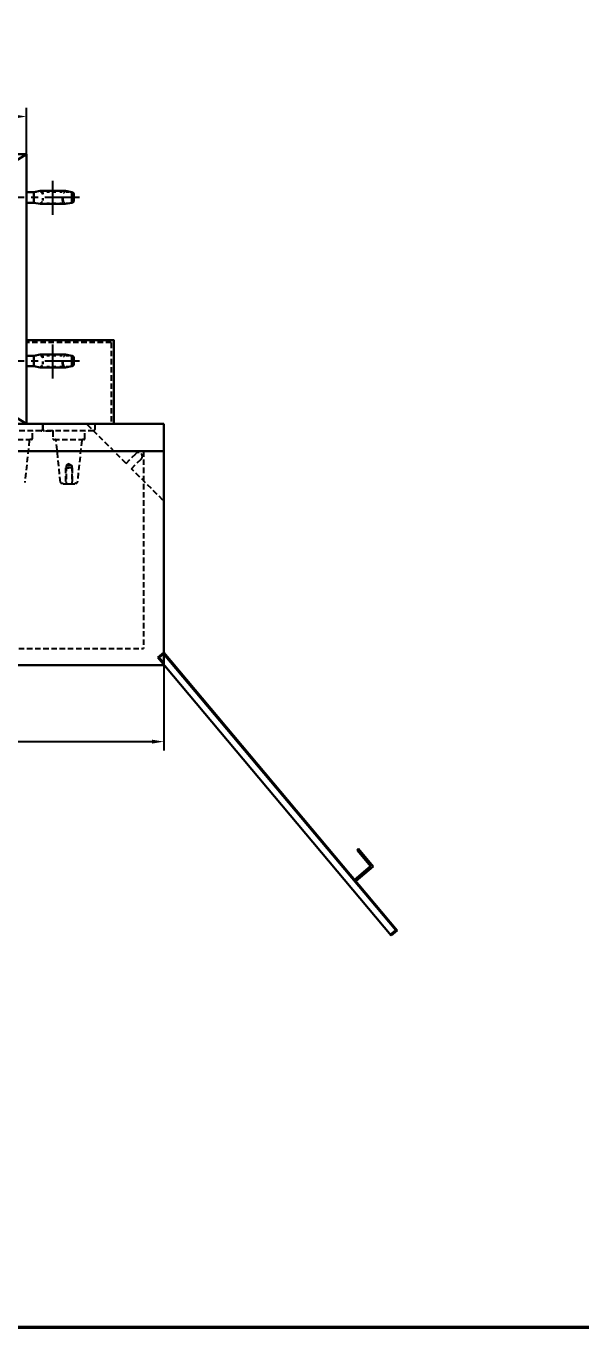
# Model space of a CAD drawing. Header units: millimetres. Extents: x 226184 to 236274, y -181921 to -175474.
# Drawn here: x 229079 to 230400, y -181686 to -178580 of the extents above; entities that cross this region are included whole.
import ezdxf

# ---------------------------------------------------------------- set-up
doc = ezdxf.new("R2010")
doc.units = ezdxf.units.MM
doc.header["$LTSCALE"] = 13
for name, pattern in [('ACAD_ISO03W100', [1.18, 0.47, -0.71]), ('CENTER', [50.8, 31.75, -6.35, 6.35, -6.35]), ('CENTERX2', [101.6, 63.5, -12.7, 12.7, -12.7]), ('DASHED', [0.75, 0.5, -0.25])]:
    doc.linetypes.add(name, pattern=pattern)
doc.layers.get('0').update_dxf_attribs({"color": 1, "linetype": 'CENTER'})
for name, color, linetype in [('1', 4, 'Continuous'), ('4虚线层', 6, 'DASHED'), ('PDF_几何图形', 7, 'Continuous')]:
    doc.layers.add(name, color=color, linetype=linetype)
doc.layers.add('2细实线', color=3, linetype='Continuous', lineweight=20)
doc.layers.add('标注、文本', color=3, linetype='Continuous', lineweight=25)
doc.styles.get("Standard").update_dxf_attribs({"font": 'gbenor.shx', "bigfont": 'gbcbig.shx'})
doc.dimstyles.new('英寸 1-10', dxfattribs={"dimscale": 14, "dimtxt": 3.5, "dimasz": 2, "dimexe": 1.5, "dimexo": 0.5, "dimgap": 0.5, "dimtad": 1, "dimtoh": 1, "dimdec": 1, "dimdsep": 46, "dimtxsty": 'Standard', "dimcen": 2.5, "dimclrd": 3, "dimclre": 3, "dimclrt": 3, "dimadec": 0, "dimazin": 2, "dimtfac": 1, "dimtdec": 1, "dimtmove": 0, "dimatfit": 2, "dimfxl": 1, "dimarcsym": 0})

# ---------------------------------------------------------------- blocks, each defined once
blk = doc.blocks.new('*D36')
at = {"layer": '2细实线', "color": 3, "linetype": 'ByBlock', "lineweight": -2}
for p, q in [((227706.8, -179999.2), (227706.8, -180307.3)), ((229406.8, -179999.2), (229406.8, -180307.3)), ((227734.8, -180286.3), (229378.8, -180286.3))]:
    blk.add_line(p, q, dxfattribs=at)
at = {"layer": '2细实线', "color": 3, "linetype": 'ByBlock'}
for points in [[(227734.8, -180281.7), (227734.8, -180291), (227706.8, -180286.3)], [(229378.8, -180281.7), (229378.8, -180291), (229406.8, -180286.3)]]:
    blk.add_solid(points, dxfattribs=at)
at = {"layer": 'Defpoints', "color": 0, "linetype": 'ByBlock'}
for p in [(227706.8, -179992.2), (229406.8, -179992.2), (229406.8, -180286.3)]:
    blk.add_point(p, dxfattribs=at)
at = {"layer": '2细实线', "color": 3, "linetype": 'ByBlock', "insert": (228556.8, -180253.8), "char_height": 49, "attachment_point": 5}
blk.add_mtext('1700 [66.9]', dxfattribs=at)
blk = doc.blocks.new('*D68')
at = {"layer": '2细实线', "color": 3, "linetype": 'ByBlock', "lineweight": -2}
for p, q in [((228033.8, -178885), (228033.8, -178775.1)), ((229079.8, -178897.5), (229079.8, -178775.1)), ((228061.8, -178796.1), (229051.8, -178796.1))]:
    blk.add_line(p, q, dxfattribs=at)
at = {"layer": '2细实线', "color": 3, "linetype": 'ByBlock'}
for points in [[(228061.8, -178791.4), (228061.8, -178800.7), (228033.8, -178796.1)], [(229051.8, -178791.4), (229051.8, -178800.7), (229079.8, -178796.1)]]:
    blk.add_solid(points, dxfattribs=at)
at = {"layer": 'Defpoints', "color": 0, "linetype": 'ByBlock'}
for p in [(229079.8, -178796.1), (228033.8, -178892), (229079.8, -178904.5)]:
    blk.add_point(p, dxfattribs=at)
at = {"layer": '2细实线', "color": 3, "linetype": 'ByBlock', "insert": (228556.8, -178763.5), "char_height": 49, "attachment_point": 5}
blk.add_mtext('1046 [41.2]', dxfattribs=at)

msp = doc.modelspace()

# ---------------------------------------------------------------- linework, layer by layer
at = {"color": 7, "linetype": 'ByBlock', "lineweight": 30}
for p, q in [((227781.769, -179528.981), (229406.769, -179528.981)), ((229131.769, -179528.981), (227981.769, -179528.981)), ((229406.769, -179528.981), (229406.769, -179593.981)), ((229406.769, -179528.981), (229406.769, -180103.981)), ((227706.769, -179593.981), (229406.769, -179593.981)), ((227706.769, -180103.981), (229406.769, -180103.981))]:
    msp.add_line(p, q, dxfattribs=at)
at = {"layer": '1', "color": 1, "linetype": 'CENTERX2', "lineweight": -3, "ltscale": 0.1}
for p, q in [((229142.761, -179030.317), (229142.761, -178949.624)), ((229206.382, -178988.981), (229017.769, -178988.981)), ((229142.761, -179420.317), (229142.761, -179339.624)), ((229206.382, -179378.981), (229017.769, -179378.981))]:
    msp.add_line(p, q, dxfattribs=at)
at = {"layer": '1', "const_width": 7.598}
msp.add_lwpolyline([(226748.469, -181682.674), (235084.11, -181682.674), (235084.11, -175691.431), (226748.469, -175691.431), (226748.469, -181682.674)], dxfattribs=at)
at = {"layer": '4虚线层', "ltscale": 2}
for p, q in [((229281.769, -179334.981), (229281.769, -179528.981)), ((229117.534, -179528.981), (229117.534, -179542.525)), ((229119.065, -179528.981), (229119.065, -179542.525)), ((229317.031, -179622.973), (229223.039, -179528.981)), ((229242.534, -179528.981), (229242.534, -179542.525)), ((229114.559, -179545.5), (228997.041, -179545.5)), ((229093.909, -179563.963), (229093.909, -179546.533)), ((229239.559, -179545.5), (229122.041, -179545.5)), ((229124.851, -179545.5), (229144.528, -179545.5)), ((229142.69, -179546.533), (229142.69, -179563.963)), ((229218.909, -179563.963), (229218.909, -179546.533)), ((229019.998, -179566.21), (229088.565, -179566.21)), ((229144.998, -179566.21), (229213.565, -179566.21)), ((229317.031, -179622.973), (229340.365, -179599.638)), ((229329.758, -179635.701), (229353.093, -179612.366)), ((229358.75, -179593.981), (229358.75, -180063.981)), ((229173.056, -179633.623), (229173.056, -179671.52)), ((229173.056, -179633.623), (229180.769, -179633.623)), ((229174.028, -179628.218), (229174.028, -179670.245)), ((229188.543, -179633.623), (229180.769, -179633.623)), ((229187.511, -179628.218), (229187.511, -179670.245)), ((229188.543, -179633.623), (229188.543, -179671.52)), ((229404.75, -179710.692), (229329.758, -179635.701)), ((229163.036, -179670.245), (229166.801, -179670.245)), ((229166.801, -179671.52), (229166.801, -179670.245)), ((229174.028, -179670.245), (229173.056, -179671.52)), ((229174.028, -179671.52), (229187.511, -179671.52)), ((229187.511, -179670.245), (229188.543, -179671.52)), ((229196.681, -179670.245), (229194.799, -179670.245)), ((229196.681, -179670.245), (229198.503, -179670.245)), ((227754.769, -180063.981), (229358.75, -180063.981))]:
    msp.add_line(p, q, dxfattribs=at)
for points in [[(229281.769, -179334.981), (229079.769, -179334.981)], [(229094.881, -179545.5), (229094.395, -179545.622), (229094.031, -179545.986), (229093.909, -179546.533)], [(229114.559, -179545.5), (229115.287, -179545.379), (229116.016, -179545.075), (229116.684, -179544.65), (229117.109, -179543.982), (229117.413, -179543.253), (229117.534, -179542.525)], [(229119.065, -179542.525), (229119.126, -179543.253), (229119.43, -179543.982), (229119.916, -179544.65), (229120.523, -179545.075), (229121.252, -179545.379), (229122.041, -179545.5)], [(229142.69, -179546.533), (229142.569, -179545.986), (229142.204, -179545.622), (229141.658, -179545.5)], [(229219.881, -179545.5), (229219.395, -179545.622), (229219.031, -179545.986), (229218.909, -179546.533)], [(229239.559, -179545.5), (229240.287, -179545.379), (229241.016, -179545.075), (229241.684, -179544.65), (229242.109, -179543.982), (229242.413, -179543.253), (229242.534, -179542.525)], [(229091.602, -179566.21), (229088.565, -179566.21), (229087.897, -179566.332), (229087.35, -179566.635), (229086.804, -179567.061), (229086.5, -179567.607), (229086.318, -179568.275), (229075.811, -179668.18)], [(229091.602, -179566.21), (229092.33, -179566.089), (229092.938, -179565.785), (229093.424, -179565.299), (229093.788, -179564.631), (229093.909, -179563.963)], [(229142.69, -179563.963), (229142.812, -179564.631), (229143.115, -179565.299), (229143.601, -179565.785), (229144.269, -179566.089), (229144.998, -179566.21)], [(229160.788, -179668.18), (229150.282, -179568.275), (229150.1, -179567.607), (229149.735, -179567.061), (229149.249, -179566.635), (229148.642, -179566.332), (229147.974, -179566.21)], [(229216.602, -179566.21), (229213.565, -179566.21), (229212.897, -179566.332), (229212.35, -179566.635), (229211.804, -179567.061), (229211.5, -179567.607), (229211.318, -179568.275), (229200.811, -179668.18)], [(229216.602, -179566.21), (229217.33, -179566.089), (229217.938, -179565.785), (229218.424, -179565.299), (229218.788, -179564.631), (229218.909, -179563.963)], [(229180.769, -179624.149), (229174.028, -179628.218), (229180.769, -179628.218)], [(229180.769, -179624.149), (229187.511, -179628.218), (229180.769, -179628.218)], [(229160.788, -179668.18), (229160.971, -179668.848), (229161.274, -179669.395), (229161.821, -179669.881), (229162.428, -179670.124), (229163.036, -179670.245)], [(229166.801, -179671.52), (229194.799, -179671.52), (229194.799, -179670.245)], [(229198.503, -179670.245), (229199.171, -179670.124), (229199.779, -179669.881), (229200.265, -179669.395), (229200.629, -179668.848), (229200.811, -179668.18)]]:
    msp.add_lwpolyline(points, dxfattribs=at)
msp.add_arc((229346.729, -179606.002), 9, 315, 135, dxfattribs=at)
at = {"layer": 'PDF_几何图形'}
for p, q in [((229406.769, -180073.791), (229392.708, -180085.371)), ((229392.708, -180085.371), (229948.746, -180748.173)), ((229392.708, -180085.371), (229401.393, -180096.124)), ((229406.356, -180077.1), (229396.017, -180085.784)), ((229396.017, -180085.784), (229403.047, -180094.469)), ((229406.356, -180077.1), (229959.499, -180736.18)), ((229406.769, -180073.791), (229962.807, -180736.593)), ((229403.047, -180094.469), (229401.393, -180096.124)), ((229870.582, -180542.218), (229867.274, -180545.113)), ((229870.582, -180542.218), (229905.735, -180583.988)), ((229905.735, -180583.988), (229863.965, -180618.727)), ((229959.499, -180736.18), (229947.092, -180746.519)), ((229962.807, -180736.593), (229948.746, -180748.173)), ((229947.092, -180746.519), (229948.746, -180748.173))]:
    msp.add_line(p, q, dxfattribs=at)
msp.add_lwpolyline([(229867.274, -180545.113), (229899.118, -180583.161), (229861.07, -180615.419), (229863.965, -180618.727)], dxfattribs=at)
at = {"layer": '标注、文本', "color": 4, "lineweight": 30}
for p, q in [((229079.769, -178885.981), (228033.769, -178885.981)), ((228033.769, -178885.981), (229079.769, -179528.981)), ((228035.769, -179528.981), (229079.769, -178885.981)), ((229079.769, -178885.981), (229079.769, -179528.981)), ((229079.769, -178976.481), (229097.511, -178976.481)), ((229079.769, -179001.481), (229097.511, -179001.481)), ((229097.511, -178976.481), (229112.511, -178973.481)), ((229097.511, -179001.481), (229097.511, -178976.481)), ((229112.511, -179004.481), (229097.511, -179001.481)), ((229172.511, -178973.481), (229112.511, -178973.481)), ((229172.511, -178973.481), (229187.511, -178976.481)), ((229172.511, -179004.481), (229187.511, -179001.481)), ((229187.511, -179001.481), (229187.511, -178976.481)), ((229192.752, -178996.481), (229192.752, -178981.481)), ((229172.511, -179004.481), (229112.511, -179004.481)), ((229079.769, -179366.481), (229097.511, -179366.481)), ((229097.511, -179366.481), (229112.511, -179363.481)), ((229097.511, -179391.481), (229097.511, -179366.481)), ((229172.511, -179363.481), (229112.511, -179363.481)), ((229172.511, -179363.481), (229187.511, -179366.481)), ((229187.511, -179391.481), (229187.511, -179366.481)), ((229192.752, -179386.481), (229192.752, -179371.481)), ((229079.769, -179391.481), (229097.511, -179391.481)), ((229112.511, -179394.481), (229097.511, -179391.481)), ((229172.511, -179394.481), (229112.511, -179394.481)), ((229172.511, -179394.481), (229187.511, -179391.481)), ((229406.769, -180073.791), (229392.708, -180085.371)), ((229392.708, -180085.371), (229948.746, -180748.173)), ((229392.708, -180085.371), (229401.393, -180096.124)), ((229406.356, -180077.1), (229396.017, -180085.784)), ((229396.017, -180085.784), (229403.047, -180094.469)), ((229406.356, -180077.1), (229959.499, -180736.18)), ((229406.769, -180073.791), (229962.807, -180736.593)), ((229403.047, -180094.469), (229401.393, -180096.124)), ((229870.582, -180542.218), (229867.274, -180545.113)), ((229870.582, -180542.218), (229905.735, -180583.988)), ((229905.735, -180583.988), (229863.965, -180618.727)), ((229959.499, -180736.18), (229947.092, -180746.519)), ((229962.807, -180736.593), (229948.746, -180748.173)), ((229947.092, -180746.519), (229948.746, -180748.173))]:
    msp.add_line(p, q, dxfattribs=at)
at = {"layer": '标注、文本', "color": 2, "linetype": 'ACAD_ISO03W100', "lineweight": 18}
for p, q in [((229097.511, -178976.481), (229187.752, -178976.481)), ((229097.511, -179001.481), (229187.752, -179001.481)), ((229117.511, -178996.481), (229117.511, -178981.481)), ((229120.511, -178996.481), (229120.511, -178981.481)), ((229164.511, -178996.481), (229164.511, -178981.481)), ((229167.511, -178996.481), (229167.511, -178981.481)), ((229097.511, -179366.481), (229187.752, -179366.481)), ((229117.511, -179386.481), (229117.511, -179371.481)), ((229120.511, -179386.481), (229120.511, -179371.481)), ((229164.511, -179386.481), (229164.511, -179371.481)), ((229167.511, -179386.481), (229167.511, -179371.481)), ((229097.511, -179391.481), (229187.752, -179391.481))]:
    msp.add_line(p, q, dxfattribs=at)
at = {"layer": '标注、文本', "color": 4, "lineweight": 30}
for points in [[(229287.769, -179328.981), (229287.769, -179528.981), (229287.769, -179328.981), (229079.769, -179328.981)], [(229867.274, -180545.113), (229899.118, -180583.161), (229861.07, -180615.419), (229863.965, -180618.727)]]:
    msp.add_lwpolyline(points, dxfattribs=at)
at = {"layer": '标注、文本', "color": 2, "linetype": 'ACAD_ISO03W100', "lineweight": 18}
for centre, radius, start, end in [((229112.511, -178981.481), 8, 0, 90), ((229112.511, -178981.481), 5, 0, 90), ((229112.511, -178996.481), 5, 270, 0), ((229112.511, -178996.481), 8, 270, 0), ((229172.511, -178981.481), 8, 90, 180), ((229172.511, -178996.481), 8, 180, 270), ((229172.511, -178981.481), 5, 90, 180), ((229172.511, -178996.481), 5, 180, 270), ((229112.511, -179371.481), 8, 0, 90), ((229112.511, -179371.481), 5, 0, 90), ((229172.511, -179371.481), 8, 90, 180), ((229172.511, -179371.481), 5, 90, 180), ((229112.511, -179386.481), 5, 270, 0), ((229112.511, -179386.481), 8, 270, 0), ((229172.511, -179386.481), 8, 180, 270), ((229172.511, -179386.481), 5, 180, 270)]:
    msp.add_arc(centre, radius, start, end, dxfattribs=at)
at = {"layer": '标注、文本', "color": 4, "lineweight": 30}
for centre, start, end in [((229187.752, -178981.481), 0, 90), ((229187.752, -178996.481), 270, 0), ((229187.752, -179371.481), 0, 90), ((229187.752, -179386.481), 270, 0)]:
    msp.add_arc(centre, 5, start, end, dxfattribs=at)

# ---------------------------------------------------------------- dimensions: what is measured, and where the dimension line sits
at = {"layer": '2细实线', "linetype": 'ByBlock'}
for base, p1, p2, picture, middle in [((229079.769, -178796.057), (228033.769, -178892.008), (229079.769, -178904.501), '*D68', (228556.769, -178763.536)), ((229406.769, -180286.337), (227706.769, -179992.208), (229406.769, -179992.208), '*D36', (228556.769, -180253.816))]:
    dim = msp.add_linear_dim(base=base, p1=p1, p2=p2, dimstyle='英寸 1-10', dxfattribs=at)
    dim.commit()
    dim.dimension.update_dxf_attribs({"geometry": picture, "text_midpoint": middle})

doc.saveas('drawing.dxf')
